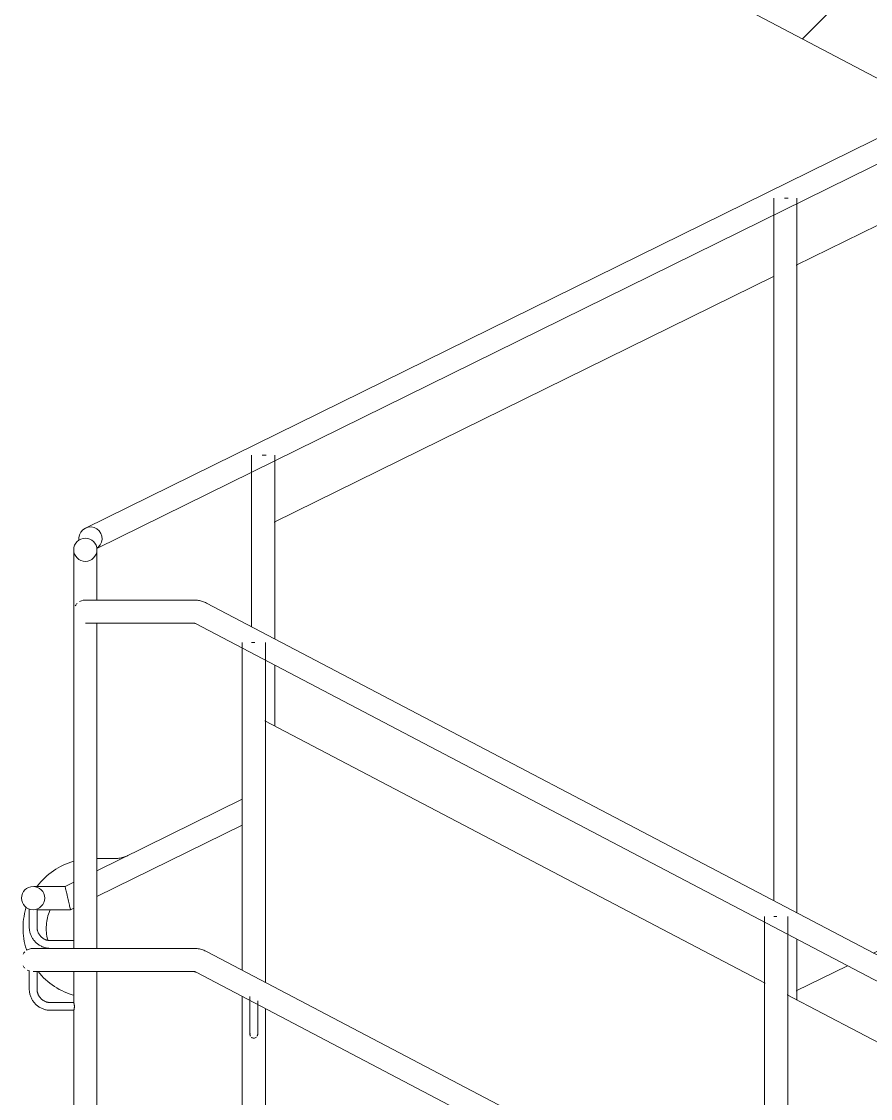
# Model space of a CAD drawing. Header units: millimetres. Extents: x -515342 to 330399, y -224905 to 507333.
# Drawn here: x 247358 to 248821, y 90370 to 92225 of the extents above; entities that cross this region are included whole.
import ezdxf

# ---------------------------------------------------------------- set-up
doc = ezdxf.new("R2010")
doc.units = ezdxf.units.MM
doc.layers.get('0').update_dxf_attribs({"lineweight": 0})
doc.layers.add('Лестницы', color=7, linetype='Continuous', lineweight=0)
doc.layers.add('Ограждение', color=7, linetype='Continuous', lineweight=0)
pattern_1 = [(123.69, (-5255.8, 6334.5), (-2598.612, 3008.927), [641.07, -5769.6]), (123.69, (-5220.23, 6441.2), (-2598.612, 3008.927), [384.64, -6026.03]), (123.69, (-5433.6, 6441.2), (-2598.612, 3008.927), [384.64, -6026.03])]

# ---------------------------------------------------------------- blocks, each defined once
blk = doc.blocks.new('Ограждение - АР_Ограждение_Ограничение_Дуга D40_расстояние между поручнями 200-V277-О_АР_П_Разрез 2-2')
at = {"layer": 'Ограждение', "flags": 128}
for points in [[(-13912.7, 2747.4), (-13917.3, 2746), (-13921.8, 2744.4), (-13926.3, 2742.6), (-13930.7, 2740.6), (-13935, 2738.5), (-13939.2, 2736.2), (-13943.3, 2733.7), (-13947.3, 2731.1), (-13951.2, 2728.3), (-13955, 2725.4), (-13958.7, 2722.3), (-13962.2, 2719), (-13965.6, 2715.7), (-13968.9, 2712.2), (-13972, 2708.5), (-13975, 2704.8)], [(-13994, 2668.1), (-13994.5, 2666.5), (-13995.8, 2661.8), (-13996.9, 2657.2), (-13997.8, 2652.5), (-13998.5, 2647.7), (-13999.1, 2642.9), (-13999.4, 2638.2), (-13999.6, 2633.4), (-13999.5, 2628.6), (-13999.3, 2623.8), (-13998.8, 2619), (-13998.2, 2614.2), (-13997.4, 2609.5), (-13996.4, 2604.8), (-13995.2, 2600.1), (-13993.9, 2595.5), (-13993.3, 2593.9)], [(-13957.1, 2612.2), (-13957.8, 2615.3), (-13958.4, 2618.5), (-13958.9, 2621.6), (-13959.2, 2624.8), (-13959.5, 2628), (-13959.6, 2631.2), (-13959.5, 2634.4), (-13959.4, 2637.6), (-13959.1, 2640.8), (-13958.7, 2644), (-13958.1, 2647.1), (-13957.5, 2650.2), (-13956.7, 2653.3), (-13955.8, 2656.4), (-13954.7, 2659.4), (-13953.6, 2662.4), (-13952.9, 2664.1)], [(-13973.7, 2557.6), (-13970.6, 2553.9), (-13967.4, 2550.3), (-13964.1, 2546.9), (-13960.6, 2543.6), (-13957, 2540.4), (-13953.3, 2537.4), (-13949.4, 2534.5), (-13945.5, 2531.8), (-13941.4, 2529.2), (-13937.3, 2526.8), (-13933, 2524.6), (-13928.7, 2522.6), (-13924.2, 2520.7), (-13919.8, 2519), (-13915.2, 2517.5), (-13912.1, 2516.6)]]:
    blk.add_lwpolyline(points, dxfattribs=at)
blk = doc.blocks.new('Тип перил - АР_Ограждение_Ограничение_Дуга D40_расстояние между поручнями 200-V278-О_АР_П_Разрез 2-2')
at = {"layer": 'Ограждение', "flags": 128}
for points in [[(-13912.7, 2747.4), (-13917.3, 2746), (-13921.8, 2744.4), (-13926.3, 2742.6), (-13930.7, 2740.6), (-13935, 2738.5), (-13939.2, 2736.2), (-13943.3, 2733.7), (-13947.3, 2731.1), (-13951.2, 2728.3), (-13955, 2725.4), (-13958.7, 2722.3), (-13962.2, 2719), (-13965.6, 2715.7), (-13968.9, 2712.2), (-13972, 2708.5), (-13975, 2704.8)], [(-13994, 2668.1), (-13994.5, 2666.5), (-13995.8, 2661.8), (-13996.9, 2657.2), (-13997.8, 2652.5), (-13998.5, 2647.7), (-13999.1, 2642.9), (-13999.4, 2638.2), (-13999.6, 2633.4), (-13999.5, 2628.6), (-13999.3, 2623.8), (-13998.8, 2619), (-13998.2, 2614.2), (-13997.4, 2609.5), (-13996.4, 2604.8), (-13995.2, 2600.1), (-13993.9, 2595.5), (-13993.3, 2593.9)], [(-13957.1, 2612.2), (-13957.8, 2615.3), (-13958.4, 2618.5), (-13958.9, 2621.6), (-13959.2, 2624.8), (-13959.5, 2628), (-13959.6, 2631.2), (-13959.5, 2634.4), (-13959.4, 2637.6), (-13959.1, 2640.8), (-13958.7, 2644), (-13958.1, 2647.1), (-13957.5, 2650.2), (-13956.7, 2653.3), (-13955.8, 2656.4), (-13954.7, 2659.4), (-13953.6, 2662.4), (-13952.9, 2664.1)], [(-13973.7, 2557.6), (-13970.6, 2553.9), (-13967.4, 2550.3), (-13964.1, 2546.9), (-13960.6, 2543.6), (-13957, 2540.4), (-13953.3, 2537.4), (-13949.4, 2534.5), (-13945.5, 2531.8), (-13941.4, 2529.2), (-13937.3, 2526.8), (-13933, 2524.6), (-13928.7, 2522.6), (-13924.2, 2520.7), (-13919.8, 2519), (-13915.2, 2517.5), (-13912.1, 2516.6)]]:
    blk.add_lwpolyline(points, dxfattribs=at)
blk = doc.blocks.new('Тип перил - Перила_Внутренний_-9181306-О_АР_П_Разрез 2-2')
at = {"layer": 'Ограждение'}
blk.add_line((-13841.2, 2752.1), (-13872.2, 2752.1), dxfattribs=at)
at = {"layer": 'Ограждение', "flags": 128}
blk.add_lwpolyline([(-13819.1, 2757.2), (-13820.9, 2756.4), (-13822.8, 2755.6), (-13824.7, 2754.9), (-13826.6, 2754.3), (-13828.5, 2753.7), (-13830.4, 2753.2), (-13832.4, 2752.8), (-13834.4, 2752.5), (-13836.3, 2752.3), (-13838.3, 2752.1), (-13840.3, 2752.1), (-13841.2, 2752.1)], dxfattribs=at)
blk = doc.blocks.new('Ограждение - АР_Ограждение_Балясина_D40_900 для 1500-10125362-О_АР_П_Разрез 2-2')
at = {"layer": 'Ограждение'}
for p, q in [((-13621.8, 2559.9), (-13621.8, 3124.4)), ((-13601.8, 3124.4), (-13605.8, 3124.4)), ((-13600.3, 3124.4), (-13601.8, 3124.4)), ((-13581.8, 3124.4), (-13581.8, 2538.9)), ((-13621.8, 1542.6), (-13621.8, 2514.7)), ((-13608.5, 2479.4), (-13608.5, 2514.3)), ((-13595.2, 2507.3), (-13595.2, 2479.4)), ((-13581.8, 2493.7), (-13581.8, 1542.6))]:
    blk.add_line(p, q, dxfattribs=at)
at = {"layer": 'Ограждение', "flags": 128}
for points in [[(-13608.5, 2449.4), (-13608.5, 2449.4), (-13608.5, 2449.5), (-13608.5, 2449.6), (-13608.5, 2449.8), (-13608.5, 2450), (-13608.5, 2450.2), (-13608.5, 2450.5), (-13608.5, 2450.9), (-13608.5, 2451.3), (-13608.5, 2451.7), (-13608.5, 2452.2), (-13608.5, 2452.8), (-13608.5, 2453.3), (-13608.5, 2454), (-13608.5, 2454.6), (-13608.5, 2455.3), (-13608.5, 2456), (-13608.5, 2456.8), (-13608.5, 2457.6), (-13608.5, 2458.5), (-13608.5, 2459.3), (-13608.5, 2460.3), (-13608.5, 2461.2), (-13608.5, 2462.2), (-13608.5, 2463.2), (-13608.5, 2464.2), (-13608.5, 2465.2), (-13608.5, 2466.3), (-13608.5, 2467.4), (-13608.5, 2468.5), (-13608.5, 2469.6), (-13608.5, 2470.8), (-13608.5, 2471.9), (-13608.5, 2473.1), (-13608.5, 2474.3), (-13608.5, 2475.5), (-13608.5, 2476.6), (-13608.5, 2477.8), (-13608.5, 2479), (-13608.5, 2479.4)], [(-13595.2, 2479.4), (-13595.2, 2478.2), (-13595.2, 2477), (-13595.2, 2475.8), (-13595.2, 2474.6), (-13595.2, 2473.4), (-13595.2, 2472.2), (-13595.2, 2471.1), (-13595.2, 2469.9), (-13595.2, 2468.8), (-13595.2, 2467.7), (-13595.2, 2466.6), (-13595.2, 2465.5), (-13595.2, 2464.5), (-13595.2, 2463.4), (-13595.2, 2462.4), (-13595.2, 2461.5), (-13595.2, 2460.5), (-13595.2, 2459.6), (-13595.2, 2458.7), (-13595.2, 2457.8), (-13595.2, 2457), (-13595.2, 2456.2), (-13595.2, 2455.5), (-13595.2, 2454.8), (-13595.2, 2454.1), (-13595.2, 2453.5), (-13595.2, 2452.9), (-13595.2, 2452.4), (-13595.2, 2451.9), (-13595.2, 2451.4), (-13595.2, 2451), (-13595.2, 2450.6), (-13595.2, 2450.3), (-13595.2, 2450), (-13595.2, 2449.8), (-13595.2, 2449.6), (-13595.2, 2449.5), (-13595.2, 2449.4), (-13595.2, 2449.4)]]:
    blk.add_lwpolyline(points, dxfattribs=at)
at = {"layer": 'Ограждение'}
for points, knots in [([(-13608.4, 2450.5), (-13608.4, 2450.3), (-13608.5, 2449.8), (-13608.5, 2449.1), (-13608.4, 2448.3), (-13608.2, 2447.4), (-13607.9, 2446.6), (-13607.6, 2446.1), (-13607.6, 2446)], [0.4444444, 0.4444444, 0.4444444, 0.4444444, 0.4791667, 0.5138889, 0.5486111, 0.5833333, 0.6527778, 0.6666667, 0.6666667, 0.6666667, 0.6666667]), ([(-13596.1, 2446), (-13595.9, 2446.4), (-13595.5, 2447.1), (-13595.3, 2448.1), (-13595.2, 2448.9), (-13595.2, 2449.7), (-13595.2, 2450.2), (-13595.2, 2450.4)], [0.3333333, 0.3333333, 0.3333333, 0.3333333, 0.3888889, 0.4444444, 0.4791667, 0.5138889, 0.5486111, 0.5486111, 0.5486111, 0.5486111]), ([(-13606.1, 2444.3), (-13606, 2444.2), (-13605.6, 2443.8), (-13604.2, 2443), (-13602.8, 2442.7), (-13601.8, 2442.7)], [0.7777778, 0.7777778, 0.7777778, 0.7777778, 0.7916667, 0.8611111, 1, 1, 1, 1])]:
    blk.add_open_spline(points, degree=3, knots=knots, dxfattribs=at)
blk.add_open_spline([(-13601.8, 2442.7), (-13601, 2442.7), (-13599.5, 2443), (-13598.1, 2443.8), (-13597.5, 2444.3)], degree=3, dxfattribs=at)
blk = doc.blocks.new('Ограждение - Для шага 900-10113207-О_АР_П_Разрез 2-2')
at = {"layer": 'Ограждение'}
h = blk.add_hatch(dxfattribs=at)
h.set_pattern_fill('FP_54', color=256, style=0, pattern_type=2)
h.set_pattern_definition(pattern_1)
h.paths.add_polyline_path([(-12720.8, 1287.3), (-12720.8, 2042.1), (-13582.8, 2494.2), (-13582.8, 1739.4), (-12846.2, 1353)])
h.paths.add_polyline_path([(-12720.8, 2087.3), (-12720.8, 2537.3), (-13582.8, 2989.4), (-13582.8, 2539.4), (-12739.1, 2096.8)])
for p, q in [((-13582.8, 2989.4), (-12720.8, 2537.3)), ((-12720.8, 1287.3), (-13582.8, 1739.4))]:
    blk.add_line(p, q, dxfattribs=at)
blk = doc.blocks.new('Ограждение - АР_Ограждение_Балясина_D40_900 для 1500-10125360-О_АР_П_Разрез 2-2')
at = {"layer": 'Ограждение'}
for p, q in [((-12721.8, 2087.8), (-12721.8, 2652.3)), ((-12701.8, 2652.3), (-12705.8, 2652.3)), ((-12700.3, 2652.3), (-12701.8, 2652.3)), ((-12681.8, 2652.3), (-12681.8, 2066.8)), ((-12721.8, 1078.3), (-12721.8, 2042.6)), ((-12708.5, 2007.3), (-12708.5, 2042.3)), ((-12695.2, 2035.3), (-12695.2, 2007.3)), ((-12681.8, 2021.7), (-12681.8, 1078.3))]:
    blk.add_line(p, q, dxfattribs=at)
at = {"layer": 'Ограждение', "flags": 128}
for points in [[(-12708.5, 1977.3), (-12708.5, 1977.3), (-12708.5, 1977.4), (-12708.5, 1977.5), (-12708.5, 1977.7), (-12708.5, 1977.9), (-12708.5, 1978.2), (-12708.5, 1978.5), (-12708.5, 1978.8), (-12708.5, 1979.2), (-12708.5, 1979.7), (-12708.5, 1980.2), (-12708.5, 1980.7), (-12708.5, 1981.3), (-12708.5, 1981.9), (-12708.5, 1982.6), (-12708.5, 1983.2), (-12708.5, 1984), (-12708.5, 1984.8), (-12708.5, 1985.6), (-12708.5, 1986.4), (-12708.5, 1987.3), (-12708.5, 1988.2), (-12708.5, 1989.1), (-12708.5, 1990.1), (-12708.5, 1991.1), (-12708.5, 1992.1), (-12708.5, 1993.2), (-12708.5, 1994.2), (-12708.5, 1995.3), (-12708.5, 1996.4), (-12708.5, 1997.6), (-12708.5, 1998.7), (-12708.5, 1999.9), (-12708.5, 2001), (-12708.5, 2002.2), (-12708.5, 2003.4), (-12708.5, 2004.6), (-12708.5, 2005.8), (-12708.5, 2007), (-12708.5, 2007.3)], [(-12695.2, 2007.3), (-12695.2, 2006.1), (-12695.2, 2004.9), (-12695.2, 2003.7), (-12695.2, 2002.5), (-12695.2, 2001.4), (-12695.2, 2000.2), (-12695.2, 1999), (-12695.2, 1997.9), (-12695.2, 1996.7), (-12695.2, 1995.6), (-12695.2, 1994.5), (-12695.2, 1993.5), (-12695.2, 1992.4), (-12695.2, 1991.4), (-12695.2, 1990.4), (-12695.2, 1989.4), (-12695.2, 1988.4), (-12695.2, 1987.5), (-12695.2, 1986.6), (-12695.2, 1985.8), (-12695.2, 1985), (-12695.2, 1984.2), (-12695.2, 1983.4), (-12695.2, 1982.7), (-12695.2, 1982.1), (-12695.2, 1981.4), (-12695.2, 1980.9), (-12695.2, 1980.3), (-12695.2, 1979.8), (-12695.2, 1979.4), (-12695.2, 1978.9), (-12695.2, 1978.6), (-12695.2, 1978.3), (-12695.2, 1978), (-12695.2, 1977.7), (-12695.2, 1977.6), (-12695.2, 1977.4), (-12695.2, 1977.4), (-12695.2, 1977.3)]]:
    blk.add_lwpolyline(points, dxfattribs=at)
at = {"layer": 'Ограждение'}
for points, knots in [([(-12708.4, 1978.5), (-12708.4, 1978.2), (-12708.5, 1977.8), (-12708.5, 1977), (-12708.4, 1976.3), (-12708.2, 1975.3), (-12707.9, 1974.6), (-12707.6, 1974), (-12707.6, 1974)], [0.4444444, 0.4444444, 0.4444444, 0.4444444, 0.4791667, 0.5138889, 0.5486111, 0.5833333, 0.6527778, 0.6666667, 0.6666667, 0.6666667, 0.6666667]), ([(-12706.1, 1972.2), (-12706, 1972.1), (-12705.6, 1971.8), (-12704.2, 1971), (-12702.8, 1970.7), (-12701.8, 1970.6)], [0.7777778, 0.7777778, 0.7777778, 0.7777778, 0.7916667, 0.8611111, 1, 1, 1, 1]), ([(-12696.1, 1974), (-12695.9, 1974.3), (-12695.5, 1975), (-12695.3, 1976), (-12695.2, 1976.9), (-12695.2, 1977.6), (-12695.2, 1978.1), (-12695.2, 1978.3)], [0.3333333, 0.3333333, 0.3333333, 0.3333333, 0.3888889, 0.4444444, 0.4791667, 0.5138889, 0.5486111, 0.5486111, 0.5486111, 0.5486111])]:
    blk.add_open_spline(points, degree=3, knots=knots, dxfattribs=at)
blk.add_open_spline([(-12701.8, 1970.6), (-12701, 1970.7), (-12699.5, 1970.9), (-12698.1, 1971.7), (-12697.5, 1972.2)], degree=3, dxfattribs=at)
blk = doc.blocks.new('Ограждение - Для шага 900-V292-О_АР_П_Разрез 2-2')
at = {"layer": 'Ограждение'}
h = blk.add_hatch(dxfattribs=at)
h.set_pattern_fill('FP_54', color=256, style=0, pattern_type=2)
h.set_pattern_definition(pattern_1)
h.paths.add_polyline_path([(-11820.8, 815.2), (-11820.8, 1570), (-12682.8, 2022.2), (-12682.8, 1267.4), (-11822.4, 816.1)])
h.paths.add_polyline_path([(-11820.8, 1615.2), (-11820.8, 2065.2), (-12682.8, 2517.4), (-12682.8, 2067.4), (-11877.7, 1645)])
for p, q in [((-12682.8, 2517.4), (-11820.8, 2065.2)), ((-11820.8, 815.2), (-12682.8, 1267.4))]:
    blk.add_line(p, q, dxfattribs=at)
blk = doc.blocks.new('Ограждение - АР_Ограждение_Балясина_D40_900 для 1500-V294-О_АР_П_Разрез 2-2')
at = {"layer": 'Ограждение'}
for p, q in [((-13912.2, 2597.3), (-13912.2, 3172.4)), ((-13911.5, 3172.4), (-13912.2, 3172.4)), ((-13872.2, 3157.8), (-13872.2, 2597.2)), ((-13988.9, 2527.4), (-13988.9, 2559.4)), ((-13975.5, 2557.6), (-13975.5, 2527.4)), ((-13912.2, 2504.1), (-13912.2, 2557.4)), ((-13872.2, 2557.4), (-13872.2, 1697.4)), ((-13952.2, 2504.1), (-13912.2, 2504.1)), ((-13912.2, 2490.7), (-13952.2, 2490.7)), ((-13912.2, 1697.4), (-13912.2, 2490.7))]:
    blk.add_line(p, q, dxfattribs=at)
at = {"layer": 'Ограждение', "flags": 128}
for points in [[(-13952.2, 2490.7), (-13953.7, 2490.8), (-13955.1, 2490.8), (-13956.6, 2491), (-13958, 2491.2), (-13959.5, 2491.5), (-13960.9, 2491.8), (-13962.3, 2492.2), (-13963.7, 2492.6), (-13965.1, 2493.1), (-13966.5, 2493.6), (-13967.8, 2494.2), (-13969.1, 2494.9), (-13970.4, 2495.6), (-13971.7, 2496.3), (-13972.9, 2497.1), (-13974.1, 2498), (-13975.3, 2498.9), (-13976.4, 2499.8), (-13977.5, 2500.8), (-13978.5, 2501.8), (-13979.5, 2502.9), (-13980.5, 2504), (-13981.4, 2505.2), (-13982.2, 2506.4), (-13983, 2507.6), (-13983.8, 2508.8), (-13984.5, 2510.1), (-13985.2, 2511.4), (-13985.8, 2512.7), (-13986.4, 2514.1), (-13986.9, 2515.5), (-13987.3, 2516.9), (-13987.7, 2518.3), (-13988.1, 2519.7), (-13988.3, 2521.2), (-13988.5, 2522.6), (-13988.7, 2524.1), (-13988.8, 2525.5), (-13988.9, 2527), (-13988.9, 2527.4)], [(-13975.5, 2527.4), (-13975.5, 2526.5), (-13975.5, 2525.5), (-13975.4, 2524.6), (-13975.2, 2523.7), (-13975.1, 2522.8), (-13974.9, 2521.8), (-13974.6, 2520.9), (-13974.3, 2520.1), (-13974, 2519.2), (-13973.7, 2518.3), (-13973.3, 2517.5), (-13972.9, 2516.6), (-13972.4, 2515.8), (-13972, 2515), (-13971.5, 2514.2), (-13970.9, 2513.5), (-13970.3, 2512.7), (-13969.7, 2512), (-13969.1, 2511.3), (-13968.5, 2510.7), (-13967.8, 2510), (-13967.1, 2509.4), (-13966.3, 2508.8), (-13965.6, 2508.3), (-13964.8, 2507.8), (-13964, 2507.3), (-13963.2, 2506.8), (-13962.4, 2506.4), (-13961.5, 2506), (-13960.7, 2505.6), (-13959.8, 2505.3), (-13958.9, 2505), (-13958, 2504.8), (-13957.1, 2504.6), (-13956.2, 2504.4), (-13955.2, 2504.3), (-13954.3, 2504.2), (-13953.4, 2504.1), (-13952.4, 2504.1), (-13952.2, 2504.1)]]:
    blk.add_lwpolyline(points, dxfattribs=at)
at = {"layer": 'Ограждение'}
blk.add_open_spline([(-13912.2, 2490.7), (-13912.2, 2490.7), (-13912.1, 2491), (-13911.8, 2492), (-13911.5, 2493.1), (-13911.3, 2494), (-13911.2, 2495.1), (-13911.1, 2496.1), (-13911.1, 2496.9), (-13911.1, 2497.7), (-13911.1, 2498.4), (-13911.1, 2499.4), (-13911.3, 2500.5), (-13911.5, 2501.7), (-13911.8, 2502.7), (-13912.1, 2503.7), (-13912.2, 2504), (-13912.2, 2504.1)], degree=3, knots=[0, 0, 0, 0, 0.111111, 0.222222, 0.277778, 0.333333, 0.388889, 0.444444, 0.479167, 0.513889, 0.548611, 0.583333, 0.652778, 0.722222, 0.791667, 0.861111, 1, 1, 1, 1], dxfattribs=at)
blk = doc.blocks.new('Ограждение - Ограждение-10113163-О_АР_П_Разрез 2-2')
for name in ['Ограждение - АР_Ограждение_Балясина_D40_900 для 1500-V294-О_АР_П_Разрез 2-2', 'Ограждение - АР_Ограждение_Балясина_D40_900 для 1500-10125362-О_АР_П_Разрез 2-2', 'Ограждение - Для шага 900-10113207-О_АР_П_Разрез 2-2', 'Ограждение - АР_Ограждение_Балясина_D40_900 для 1500-10125360-О_АР_П_Разрез 2-2', 'Ограждение - Для шага 900-V292-О_АР_П_Разрез 2-2']:
    blk.add_blockref(name, (0, 0))
blk = doc.blocks.new('Тип верхнего поручня - Верхний поручень_Внутренний_-10113170-О_АР_П_Разрез 2-2')
at = {"layer": 'Ограждение'}
for p, q in [((-13704.5, 3197.4), (-13847.2, 3197.4)), ((-10615.6, 1583), (-13683.6, 3192.2)), ((-13847.2, 3157.4), (-13704.5, 3157.4)), ((-13702.1, 3156.8), (-10634.1, 1547.6))]:
    blk.add_line(p, q, dxfattribs=at)
at = {"layer": 'Ограждение', "flags": 128}
for points in [[(-13847.2, 3197.4), (-13849, 3197.4), (-13850.8, 3197.4), (-13852.6, 3197.4), (-13854.4, 3197.4), (-13856.1, 3197.4), (-13857.9, 3197.4), (-13859.6, 3197.4), (-13861.4, 3197.4), (-13863, 3197.4), (-13864.7, 3197.4), (-13866.4, 3197.4), (-13868, 3197.4), (-13869.6, 3197.4), (-13871.1, 3197.4), (-13872.6, 3197.4), (-13874.1, 3197.4), (-13875.5, 3197.4), (-13876.9, 3197.4), (-13878.2, 3197.4), (-13879.5, 3197.4), (-13880.7, 3197.4), (-13881.9, 3197.4), (-13883, 3197.4), (-13884.1, 3197.4), (-13885.1, 3197.4), (-13886, 3197.4), (-13886.9, 3197.4), (-13887.7, 3197.4), (-13888.5, 3197.4), (-13889.1, 3197.4), (-13889.8, 3197.4), (-13890.3, 3197.4), (-13890.8, 3197.4), (-13891.2, 3197.4), (-13891.5, 3197.4), (-13891.8, 3197.4), (-13892, 3197.4), (-13892.1, 3197.4), (-13892.2, 3197.4), (-13892.2, 3197.4)], [(-13683.6, 3192.2), (-13685.2, 3193), (-13686.8, 3193.8), (-13688.5, 3194.5), (-13690.2, 3195.1), (-13691.9, 3195.6), (-13693.6, 3196.1), (-13695.4, 3196.5), (-13697.2, 3196.8), (-13698.9, 3197.1), (-13700.7, 3197.2), (-13702.5, 3197.3), (-13704.3, 3197.4), (-13704.5, 3197.4)], [(-13892.2, 3157.4), (-13892.2, 3157.4), (-13892.1, 3157.4), (-13891.9, 3157.4), (-13891.6, 3157.4), (-13891.3, 3157.4), (-13890.9, 3157.4), (-13890.4, 3157.4), (-13889.9, 3157.4), (-13889.3, 3157.4), (-13888.6, 3157.4), (-13887.9, 3157.4), (-13887.1, 3157.4), (-13886.2, 3157.4), (-13885.3, 3157.4), (-13884.3, 3157.4), (-13883.3, 3157.4), (-13882.2, 3157.4), (-13881, 3157.4), (-13879.8, 3157.4), (-13878.5, 3157.4), (-13877.2, 3157.4), (-13875.9, 3157.4), (-13874.5, 3157.4), (-13873, 3157.4), (-13871.5, 3157.4), (-13870, 3157.4), (-13868.4, 3157.4), (-13866.8, 3157.4), (-13865.2, 3157.4), (-13863.5, 3157.4), (-13861.8, 3157.4), (-13860.1, 3157.4), (-13858.4, 3157.4), (-13856.6, 3157.4), (-13854.8, 3157.4), (-13853.1, 3157.4), (-13851.3, 3157.4), (-13849.5, 3157.4), (-13847.7, 3157.4), (-13847.2, 3157.4)], [(-13704.5, 3157.4), (-13704.3, 3157.4), (-13704.1, 3157.4), (-13703.9, 3157.4), (-13703.7, 3157.3), (-13703.5, 3157.3), (-13703.3, 3157.2), (-13703.1, 3157.2), (-13702.9, 3157.1), (-13702.7, 3157.1), (-13702.5, 3157), (-13702.3, 3156.9), (-13702.2, 3156.8), (-13702.1, 3156.8)]]:
    blk.add_lwpolyline(points, dxfattribs=at)
at = {"layer": 'Ограждение'}
for start, end in [(135, 150), (80.8887, 120)]:
    blk.add_arc((-13892.2, 3177.4), 20, start, end, dxfattribs=at)
blk = doc.blocks.new('Тип перил - Перила_Внутренний_-10113183-О_АР_П_Разрез 2-2')
at = {"layer": 'Ограждение'}
for p, q in [((-13705.7, 2597.4), (-13932.2, 2597.4)), ((-10521.5, 933.7), (-13682.5, 2591.7)), ((-13932.2, 2557.4), (-13705.7, 2557.4)), ((-13701.1, 2556.2), (-10540, 898.3))]:
    blk.add_line(p, q, dxfattribs=at)
at = {"layer": 'Ограждение', "flags": 128}
for points in [[(-13932.2, 2597.4), (-13934.2, 2597.4), (-13936.2, 2597.4), (-13938.2, 2597.4), (-13940.2, 2597.4), (-13942.1, 2597.4), (-13944.1, 2597.4), (-13946, 2597.4), (-13947.9, 2597.4), (-13949.8, 2597.4), (-13951.7, 2597.4), (-13953.5, 2597.4), (-13955.3, 2597.4), (-13957, 2597.4), (-13958.8, 2597.4), (-13960.4, 2597.4), (-13962.1, 2597.4), (-13963.6, 2597.4), (-13965.2, 2597.4), (-13966.6, 2597.4), (-13968.1, 2597.4), (-13969.4, 2597.4), (-13970.7, 2597.4), (-13972, 2597.4), (-13973.2, 2597.4), (-13974.3, 2597.4), (-13975.3, 2597.4), (-13976.3, 2597.4), (-13977.2, 2597.4), (-13978, 2597.4), (-13978.8, 2597.4), (-13979.5, 2597.4), (-13980.1, 2597.4), (-13980.6, 2597.4), (-13981.1, 2597.4), (-13981.5, 2597.4), (-13981.8, 2597.4), (-13982, 2597.4), (-13982.1, 2597.4), (-13982.2, 2597.4), (-13982.2, 2597.4)], [(-13682.5, 2591.7), (-13684.3, 2592.6), (-13686.1, 2593.4), (-13687.9, 2594.1), (-13689.8, 2594.8), (-13691.7, 2595.4), (-13693.7, 2595.9), (-13695.6, 2596.4), (-13697.6, 2596.7), (-13699.6, 2597), (-13701.5, 2597.2), (-13703.5, 2597.3), (-13705.5, 2597.4), (-13705.7, 2597.4)], [(-13982.2, 2557.4), (-13982.2, 2557.4), (-13982, 2557.4), (-13981.8, 2557.4), (-13981.6, 2557.4), (-13981.2, 2557.4), (-13980.8, 2557.4), (-13980.2, 2557.4), (-13979.7, 2557.4), (-13979, 2557.4), (-13978.2, 2557.4), (-13977.4, 2557.4), (-13976.5, 2557.4), (-13975.6, 2557.4), (-13974.6, 2557.4), (-13973.5, 2557.4), (-13972.3, 2557.4), (-13971.1, 2557.4), (-13969.8, 2557.4), (-13968.4, 2557.4), (-13967, 2557.4), (-13965.6, 2557.4), (-13964.1, 2557.4), (-13962.5, 2557.4), (-13960.9, 2557.4), (-13959.2, 2557.4), (-13957.5, 2557.4), (-13955.8, 2557.4), (-13954, 2557.4), (-13952.2, 2557.4), (-13950.3, 2557.4), (-13948.4, 2557.4), (-13946.5, 2557.4), (-13944.6, 2557.4), (-13942.7, 2557.4), (-13940.7, 2557.4), (-13938.7, 2557.4), (-13936.7, 2557.4), (-13934.7, 2557.4), (-13932.7, 2557.4), (-13932.2, 2557.4)], [(-13705.7, 2557.4), (-13705.3, 2557.4), (-13704.9, 2557.4), (-13704.5, 2557.3), (-13704.1, 2557.3), (-13703.7, 2557.2), (-13703.3, 2557.1), (-13702.9, 2557), (-13702.6, 2556.9), (-13702.2, 2556.8), (-13701.8, 2556.6), (-13701.4, 2556.4), (-13701.1, 2556.3), (-13701.1, 2556.2)]]:
    blk.add_lwpolyline(points, dxfattribs=at)
at = {"layer": 'Ограждение'}
for start, end in [(81.0165, 120), (135, 150), (210, 225), (240, 251.7109)]:
    blk.add_arc((-13982.2, 2577.4), 20, start, end, dxfattribs=at)
blk = doc.blocks.new('Ограждение - Для шага 900-V296-О_АР_П_Разрез 2-2')
at = {"layer": 'Ограждение'}
h = blk.add_hatch(dxfattribs=at)
h.set_pattern_fill('FP_54', color=256, style=0, pattern_type=2)
h.set_pattern_definition(pattern_1)
h.paths.add_polyline_path([(-12666.9, 2524.1), (-12578.6, 2567.5), (-12666.9, 2613.8), (-12666.9, 2566.1)])
h.paths.add_polyline_path([(-12534.1, 2589.4), (-11804.8, 2948.2), (-11804.8, 3715.3), (-12278.8, 3965), (-12666.9, 3774.1), (-12666.9, 2659), (-12631.9, 2640.7)])
h.paths.add_polyline_path([(-11839.3, 3952.2), (-11819.7, 3952.2), (-11819.7, 4190.8), (-11988.9, 4107.6), (-11839.3, 4107.6), (-11839.3, 4039.9)])
for p, q in [((-11988.9, 4107.6), (-11819.6, 4190.9)), ((-12666.9, 3774.1), (-12278.8, 3965)), ((-11804.8, 2948.2), (-12534.1, 2589.4)), ((-12578.6, 2567.5), (-12666.9, 2524.1))]:
    blk.add_line(p, q, dxfattribs=at)
blk = doc.blocks.new('Ограждение - АР_Ограждение_Балясина_D40_900 для 1500-10124758-О_АР_П_Разрез 2-2')
at = {"layer": 'Ограждение'}
for p, q in [((-12705.8, 2679.4), (-12705.8, 3889.7)), ((-12685.8, 3889.7), (-12687.5, 3889.7)), ((-12680.7, 3889.7), (-12685.8, 3889.7)), ((-12665.8, 3889.7), (-12665.8, 2658.4)), ((-12665.8, 2613.3), (-12665.8, 2508.4))]:
    blk.add_line(p, q, dxfattribs=at)
blk = doc.blocks.new('Ограждение - Для шага 900-V297-О_АР_П_Разрез 2-2')
at = {"layer": 'Ограждение'}
h = blk.add_hatch(dxfattribs=at)
h.set_pattern_fill('FP_54', color=256, style=0, pattern_type=2)
h.set_pattern_definition(pattern_1)
h.paths.add_polyline_path([(-12721.8, 2537.8), (-12721.8, 2642.6), (-13566.9, 3085.9), (-13566.9, 2981), (-12739.1, 2546.8)])
h.paths.add_polyline_path([(-12704.8, 2678.9), (-12704.8, 3755.4), (-13566.9, 3331.3), (-13566.9, 3131), (-12739.1, 2696.8)])
blk.add_line((-13566.9, 3331.3), (-12704.8, 3755.4), dxfattribs=at)
blk = doc.blocks.new('Ограждение - АР_Ограждение_Балясина_D40_900 для 1500-10124756-О_АР_П_Разрез 2-2')
at = {"layer": 'Ограждение'}
for p, q in [((-13605.8, 3151.5), (-13605.8, 3447)), ((-13585.8, 3447), (-13587.5, 3447)), ((-13580.7, 3447), (-13585.8, 3447)), ((-13565.8, 3447), (-13565.8, 3130.5)), ((-13565.8, 3085.3), (-13565.8, 2980.5))]:
    blk.add_line(p, q, dxfattribs=at)
blk = doc.blocks.new('Ограждение - АР_Ограждение_Балясина_D40_900 для 1500-V299-О_АР_П_Разрез 2-2')
at = {"layer": 'Ограждение'}
for p, q in [((-13912.2, 3172.4), (-13912.2, 3279)), ((-13911.5, 3279), (-13912.2, 3279)), ((-13872.2, 3279), (-13872.9, 3279)), ((-13872.2, 3279), (-13872.2, 3197)), ((-13988.9, 2634), (-13988.9, 2665.3)), ((-13975.5, 2665.3), (-13975.5, 2634)), ((-13952.2, 2610.7), (-13912.2, 2610.7)), ((-13932.2, 2597.4), (-13944.2, 2597.4))]:
    blk.add_line(p, q, dxfattribs=at)
at = {"layer": 'Ограждение', "flags": 128}
for points in [[(-13952.2, 2597.4), (-13953.7, 2597.4), (-13955.1, 2597.5), (-13956.6, 2597.6), (-13958, 2597.8), (-13959.5, 2598.1), (-13960.9, 2598.4), (-13962.3, 2598.8), (-13963.7, 2599.2), (-13965.1, 2599.7), (-13966.5, 2600.3), (-13967.8, 2600.9), (-13969.1, 2601.5), (-13970.4, 2602.2), (-13971.7, 2603), (-13972.9, 2603.8), (-13974.1, 2604.6), (-13975.2, 2605.5), (-13976.4, 2606.5), (-13977.4, 2607.5), (-13978.5, 2608.5), (-13979.5, 2609.6), (-13980.4, 2610.7), (-13981.4, 2611.8), (-13982.2, 2613), (-13983, 2614.2), (-13983.8, 2615.5), (-13984.5, 2616.8), (-13985.2, 2618.1), (-13985.8, 2619.4), (-13986.4, 2620.7), (-13986.9, 2622.1), (-13987.3, 2623.5), (-13987.7, 2624.9), (-13988, 2626.4), (-13988.3, 2627.8), (-13988.5, 2629.3), (-13988.7, 2630.7), (-13988.8, 2632.2), (-13988.9, 2633.6), (-13988.9, 2634)], [(-13975.5, 2634), (-13975.5, 2633.1), (-13975.4, 2632.2), (-13975.4, 2631.2), (-13975.2, 2630.3), (-13975.1, 2629.4), (-13974.9, 2628.5), (-13974.6, 2627.6), (-13974.3, 2626.7), (-13974, 2625.8), (-13973.7, 2624.9), (-13973.3, 2624.1), (-13972.9, 2623.3), (-13972.4, 2622.4), (-13972, 2621.6), (-13971.4, 2620.9), (-13970.9, 2620.1), (-13970.3, 2619.4), (-13969.7, 2618.6), (-13969.1, 2618), (-13968.4, 2617.3), (-13967.8, 2616.7), (-13967.1, 2616.1), (-13966.3, 2615.5), (-13965.6, 2614.9), (-13964.8, 2614.4), (-13964, 2613.9), (-13963.2, 2613.5), (-13962.4, 2613), (-13961.5, 2612.6), (-13960.6, 2612.3), (-13959.8, 2612), (-13958.9, 2611.7), (-13958, 2611.4), (-13957.1, 2611.2), (-13956.2, 2611), (-13955.2, 2610.9), (-13954.3, 2610.8), (-13953.4, 2610.7), (-13952.4, 2610.7), (-13952.2, 2610.7)]]:
    blk.add_lwpolyline(points, dxfattribs=at)
blk = doc.blocks.new('Ограждение - Ограждение-10113680-О_АР_П_Разрез 2-2')
for name in ['Ограждение - Для шага 900-V296-О_АР_П_Разрез 2-2', 'Ограждение - АР_Ограждение_Балясина_D40_900 для 1500-10124758-О_АР_П_Разрез 2-2', 'Ограждение - Для шага 900-V297-О_АР_П_Разрез 2-2', 'Ограждение - АР_Ограждение_Балясина_D40_900 для 1500-10124756-О_АР_П_Разрез 2-2', 'Ограждение - АР_Ограждение_Балясина_D40_900 для 1500-V299-О_АР_П_Разрез 2-2']:
    blk.add_blockref(name, (0, 0))
blk = doc.blocks.new('Тип верхнего поручня - Верхний поручень_Внутренний_-10113709-О_АР_П_Разрез 2-2')
at = {"layer": 'Ограждение'}
for p, q in [((-12426, 4042.6), (-13892.2, 3321.3)), ((-13872.5, 3286.4), (-12382.3, 4019.5))]:
    blk.add_line(p, q, dxfattribs=at)
at = {"layer": 'Ограждение', "flags": 128}
for points in [[(-13865.4, 3312.1), (-13868.3, 3316.5), (-13872.2, 3319.9), (-13876.9, 3322.2), (-13882, 3323.3), (-13887.2, 3322.9), (-13892.2, 3321.3), (-13896.5, 3318.4), (-13900, 3314.4), (-13902.3, 3309.8), (-13903.3, 3304.6), (-13903.2, 3300.5)], [(-13872.4, 3286.5), (-13870.2, 3288.3), (-13866.7, 3292.2), (-13864.4, 3296.9), (-13863.4, 3302), (-13863.7, 3307.2), (-13865.4, 3312.1)]]:
    blk.add_lwpolyline(points, dxfattribs=at)
at = {"layer": 'Ограждение'}
for start, end in [(0, 180), (180, 0)]:
    blk.add_arc((-13892.2, 3284), 20, start, end, dxfattribs=at)
blk = doc.blocks.new('Тип перил - Перила_Внутренний_-10113722-О_АР_П_Разрез 2-2')
at = {"layer": 'Ограждение'}
for p, q in [((-13621.8, 2854.3), (-13872.2, 2731.1)), ((-13872.2, 2686.5), (-13621.8, 2809.7)), ((-13912, 2711.5), (-13927.2, 2704)), ((-13927.2, 2704), (-13932.2, 2704)), ((-13932.2, 2664), (-13917.9, 2664)), ((-13917.9, 2664), (-13912, 2666.9))]:
    blk.add_line(p, q, dxfattribs=at)
at = {"layer": 'Ограждение', "flags": 128}
for points in [[(-13980.2, 2704), (-13979.6, 2704), (-13979, 2704), (-13978.2, 2704), (-13977.4, 2704), (-13976.5, 2704), (-13975.6, 2704), (-13974.6, 2704), (-13973.5, 2704), (-13972.3, 2704), (-13971.1, 2704), (-13969.8, 2704), (-13968.4, 2704), (-13967, 2704), (-13965.6, 2704), (-13964, 2704), (-13962.5, 2704), (-13960.9, 2704), (-13959.2, 2704), (-13957.5, 2704), (-13955.8, 2704), (-13954, 2704), (-13952.2, 2704), (-13950.3, 2704), (-13948.4, 2704), (-13946.5, 2704), (-13944.6, 2704), (-13942.6, 2704), (-13940.7, 2704), (-13938.7, 2704), (-13936.7, 2704), (-13934.7, 2704), (-13932.7, 2704), (-13932.2, 2704)], [(-13932.2, 2664), (-13934.2, 2664), (-13936.2, 2664), (-13938.2, 2664), (-13940.2, 2664), (-13942.1, 2664), (-13944.1, 2664), (-13946, 2664), (-13947.9, 2664), (-13949.8, 2664), (-13951.7, 2664), (-13953.5, 2664), (-13955.3, 2664), (-13957, 2664), (-13958.7, 2664), (-13960.4, 2664), (-13962, 2664), (-13963.6, 2664), (-13965.2, 2664), (-13966.6, 2664), (-13968.1, 2664), (-13969.4, 2664), (-13970.7, 2664), (-13972, 2664), (-13973.1, 2664), (-13974.3, 2664), (-13975.3, 2664)]]:
    blk.add_lwpolyline(points, dxfattribs=at)
at = {"layer": 'Ограждение'}
for start, end in [(0, 180), (180, 0)]:
    blk.add_arc((-13982.2, 2684), 20, start, end, dxfattribs=at)
for points, knots in [([(-13922.5, 2684), (-13922.9, 2685.8), (-13923.7, 2689.3), (-13924.9, 2694.1), (-13925.9, 2698.3), (-13926.9, 2702.6), (-13927.2, 2704), (-13927.2, 2704)], [0, 0, 0, 0, 0.0833333, 0.1666667, 0.25, 0.3333333, 0.5, 0.5, 0.5, 0.5]), ([(-13917.9, 2664), (-13917.9, 2664), (-13918.2, 2665.4), (-13919.2, 2669.7), (-13920.2, 2673.9), (-13921.3, 2678.8), (-13922.1, 2682.3), (-13922.5, 2684)], [0.5, 0.5, 0.5, 0.5, 0.6666667, 0.75, 0.8333333, 0.9166667, 1, 1, 1, 1])]:
    blk.add_open_spline(points, degree=3, knots=knots, dxfattribs=at)

msp = doc.modelspace()

# ---------------------------------------------------------------- hatches: boundary and pattern name
at = {"layer": 'Лестницы'}
h = msp.add_hatch(dxfattribs=at)
h.set_pattern_fill('FP_37', color=256, style=0, pattern_type=2)
h.set_pattern_definition([(45, (255037.12, 95610.5), (-224.506, 224.506), []), (45, (255261.63, 95610.5), (-224.506, 224.506), [396.875, -79.375, 3.353, -76.022])])
h.paths.add_polyline_path([(250580.2392, 91206.3929), (250685.4138, 91206.3929), (250685.4138, 91487.2624), (250390.4138, 91487.2624), (250390.4138, 91642.6972), (250095.4138, 91642.6972), (250095.4138, 91798.132), (249800.4138, 91798.132), (249800.4138, 91953.5668), (249505.4138, 91953.5668), (249505.4138, 92109.0016), (249210.4138, 92109.0016), (249210.4138, 92264.4364), (248915.4138, 92264.4364), (248915.4138, 92419.8711), (248620.4138, 92419.8711), (248620.4138, 92575.3059), (248325.4138, 92575.3059), (248325.4138, 92730.7407), (248030.4138, 92730.7407), (248030.4138, 92886.1755), (247735.4138, 92886.1755), (247735.4138, 92705.3244), (250548.9283, 91222.8905)])

# ---------------------------------------------------------------- linework, layer by layer
msp.add_line((247735.4138, 92705.3244), (250580.2392, 91206.3929), dxfattribs=at)

# ---------------------------------------------------------------- block references
at = {"layer": 'Ограждение'}
for name in ['Тип верхнего поручня - Верхний поручень_Внутренний_-10113709-О_АР_П_Разрез 2-2', 'Ограждение - Ограждение-10113680-О_АР_П_Разрез 2-2', 'Тип перил - Перила_Внутренний_-10113722-О_АР_П_Разрез 2-2', 'Тип перил - Перила_Внутренний_-9181306-О_АР_П_Разрез 2-2', 'Тип верхнего поручня - Верхний поручень_Внутренний_-10113170-О_АР_П_Разрез 2-2', 'Ограждение - Ограждение-10113163-О_АР_П_Разрез 2-2', 'Ограждение - АР_Ограждение_Ограничение_Дуга D40_расстояние между поручнями 200-V277-О_АР_П_Разрез 2-2', 'Тип перил - АР_Ограждение_Ограничение_Дуга D40_расстояние между поручнями 200-V278-О_АР_П_Разрез 2-2', 'Тип перил - Перила_Внутренний_-10113183-О_АР_П_Разрез 2-2']:
    msp.add_blockref(name, (261359.7107, 88031.3929), dxfattribs=at)

doc.saveas('drawing.dxf')
